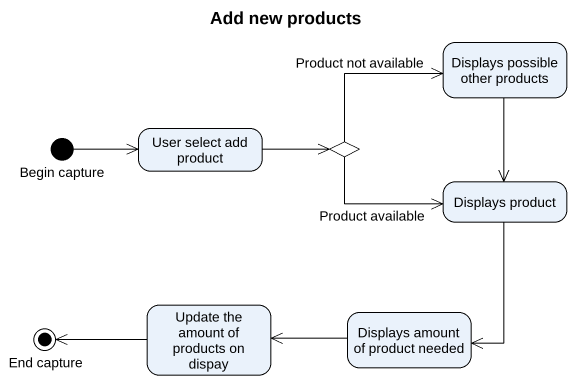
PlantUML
@startuml
title Add new products
hide empty description
state "Displays possible other products" as Displays_possible_other
state "Begin capture" as Begin_capture <<start>>
state "User select add product" as User_select_add_product
state choice1 <<choice>>
state "Displays product" as Displays_product
state "Update the amount of products on dispay" as Update_the_amount_of
state "Displays amount of product needed" as Displays_amount_of_product
state "End capture" as End_capture <<end>>
Displays_possible_other --> Displays_product
Begin_capture -right-> User_select_add_product
User_select_add_product -right-> choice1
choice1 -right-> Displays_possible_other : Product not available
choice1 -right-> Displays_product : Product available
Displays_product --> Displays_amount_of_product
Update_the_amount_of -left-> End_capture
Displays_amount_of_product -left-> Update_the_amount_of
@enduml
